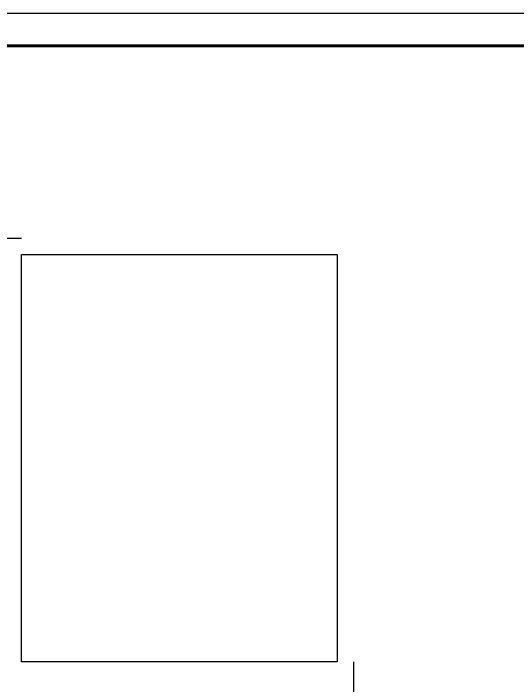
# Model space of a CAD drawing. Extents: x 1060579 to 1383165, y 581819 to 1037910.
# Drawn here: x 1305181 to 1330083, y 750241 to 783419 of the extents above; entities that cross this region are included whole.
import ezdxf

# ---------------------------------------------------------------- set-up
doc = ezdxf.new("R2010")
doc.units = 0
doc.header["$LTSCALE"] = 1000
doc.header["$MEASUREMENT"] = 0
for name, color, linetype in [('PUB_TITLE', 4, 'Continuous'), ('散水', 32, 'Continuous'), ('灰度', 8, 'Continuous')]:
    doc.layers.add(name, color=color, linetype=linetype)

msp = doc.modelspace()

# ---------------------------------------------------------------- linework, layer by layer
at = {"layer": 'PUB_TITLE'}
msp.add_lwpolyline([(1236105, 716219), (1354985, 716219), (1354985, 783419), (1236105, 783419)], close=True, dxfattribs=at)
at = {"layer": 'PUB_TITLE', "const_width": 160}
msp.add_lwpolyline([(1240105, 717819), (1353385, 717819), (1353385, 781819), (1240105, 781819)], close=True, dxfattribs=at)
at = {"layer": '散水', "color": 8}
for points in [[(1296979, 772319), (1305579, 772319)], [(1321979, 751419), (1321979, 742719)]]:
    msp.add_lwpolyline(points, dxfattribs=at)
at = {"layer": '灰度', "color": 8}
msp.add_lwpolyline([(1305579, 751419), (1305579, 771519), (1321179, 771519), (1321179, 751419)], close=True, dxfattribs=at)

doc.saveas('drawing.dxf')
